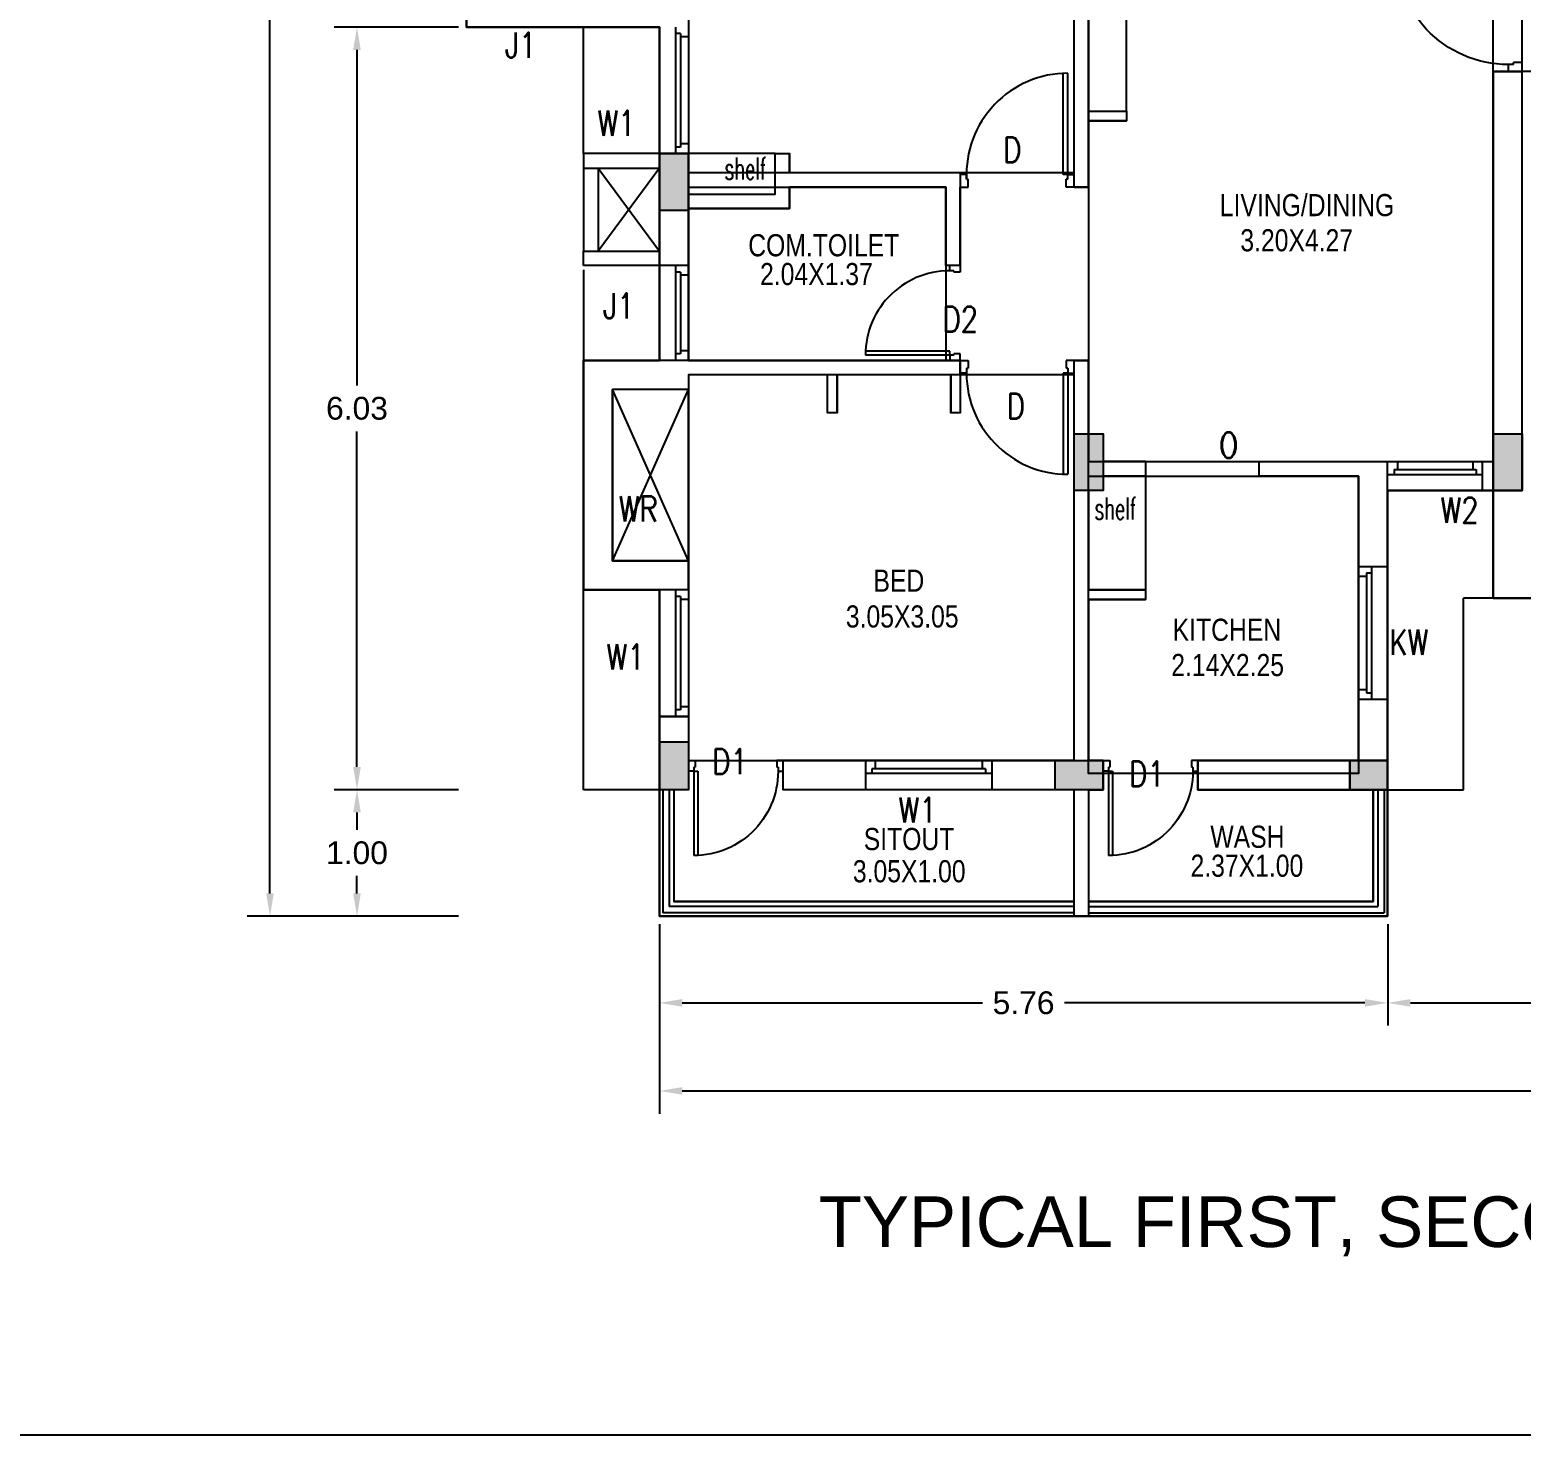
# Model space of a CAD drawing. Header units: metres. Extents: x 10 to 343, y 349 to 530.
# Drawn here: x 253.02 to 264.81, y 423.36 to 434.47 of the extents above; entities that cross this region are included whole.
import ezdxf

# ---------------------------------------------------------------- set-up
doc = ezdxf.new("R2010")
doc.units = ezdxf.units.M
for name, pattern in [('CENTER2', [1.125, 0.75, -0.125, 0.125, -0.125]), ('DASHED2', [0.375, 0.25, -0.125]), ('HIDDEN', [0.375, 0.25, -0.125])]:
    doc.linetypes.add(name, pattern=pattern)
for name, color, linetype in [('BLK_2_FLR_1_BLT_UP_AREA', 7, 'Continuous'), ('BLK_2_FLR_1_CARPET_AREA', 25, 'Continuous'), ('BLK_2_FLR_1_KITCHEN', 1, 'Continuous'), ('BLK_2_FLR_1_REGULAR_ROOM_1', 1, 'Continuous'), ('BLK_2_FLR_1_REGULAR_ROOM_2', 1, 'Continuous'), ('BLK_2_FLR_1_REGULAR_ROOM_3', 1, 'Continuous'), ('BLK_2_FLR_1_UNITFA_6', 234, 'Continuous'), ('BLK_2_FLR_1_WC_BATH_1', 223, 'Continuous'), ('BLK_2_FLR_2_BLT_UP_AREA', 7, 'Continuous'), ('BLK_2_FLR_2_CARPET_AREA', 25, 'Continuous'), ('BLK_2_FLR_2_KITCHEN', 1, 'Continuous'), ('BLK_2_FLR_2_REGULAR_ROOM_1', 1, 'Continuous'), ('BLK_2_FLR_2_REGULAR_ROOM_2', 1, 'Continuous'), ('BLK_2_FLR_2_REGULAR_ROOM_3', 1, 'Continuous'), ('BLK_2_FLR_2_UNITFA_10', 234, 'Continuous'), ('BLK_2_FLR_2_WC_BATH_1', 223, 'Continuous'), ('BLK_2_FLR_3_BLT_UP_AREA', 7, 'Continuous'), ('BLK_2_FLR_3_CARPET_AREA', 25, 'Continuous'), ('BLK_2_FLR_3_KITCHEN', 1, 'Continuous'), ('BLK_2_FLR_3_REGULAR_ROOM_1', 1, 'Continuous'), ('BLK_2_FLR_3_REGULAR_ROOM_2', 1, 'Continuous'), ('BLK_2_FLR_3_REGULAR_ROOM_3', 1, 'Continuous'), ('BLK_2_FLR_3_UNITFA_14', 234, 'Continuous'), ('BLK_2_FLR_3_WC_BATH_1', 223, 'Continuous'), ('BLK_2_FLR_4_BLT_UP_AREA', 7, 'Continuous'), ('BLK_2_FLR_4_CARPET_AREA', 25, 'Continuous'), ('BLK_2_FLR_4_KITCHEN', 1, 'Continuous'), ('BLK_2_FLR_4_REGULAR_ROOM_1', 1, 'Continuous'), ('BLK_2_FLR_4_REGULAR_ROOM_2', 1, 'Continuous'), ('BLK_2_FLR_4_REGULAR_ROOM_3', 1, 'Continuous'), ('BLK_2_FLR_4_UNITFA_18', 234, 'Continuous'), ('BLK_2_FLR_4_WC_BATH_1', 223, 'Continuous'), ('S-COLUMN HATCH', 35, 'HIDDEN'), ('S-COLUMN LINE', 41, 'HIDDEN')]:
    doc.layers.add(name, color=color, linetype=linetype)
doc.styles.add('m', font='micross.ttf', dxfattribs={"width": 0.9, "height": 350})
doc.styles.get("Standard").update_dxf_attribs({"font": 'arial.ttf'})
doc.styles.add('style13', font='romans.shx', dxfattribs={"width": 0.75, "height": 250})
doc.styles.add('style6', font='romans.shx', dxfattribs={"width": 0.8})
doc.dimstyles.get("Standard").update_dxf_attribs({"dimtxt": 0.18, "dimasz": 0.18, "dimexe": 0.18, "dimexo": 0.0625, "dimgap": 0.09, "dimtad": 0, "dimtih": 1, "dimtoh": 1, "dimzin": 0, "dimdsep": 46, "dimtxsty": 'Standard', "dimcen": 0.09, "dimadec": 0, "dimazin": 0, "dimtfac": 1, "dimtofl": 0, "dimtmove": 0, "dimatfit": 3, "dimfxl": 0, "dimtolj": 1, "dimtzin": 0, "dimarcsym": 0})

# ---------------------------------------------------------------- blocks, each defined once
blk = doc.blocks.new('A$C2FFF6C69')
at = {"layer": 'S-COLUMN HATCH', "linetype": 'ByBlock'}
for points in [[(0, -11660), (230, -11660), (230, -12110), (0, -12110)], [(3280, -13875), (3510, -13875), (3510, -14325), (3280, -14325)], [(6595, -13875), (6825, -13875), (6825, -14325), (6595, -14325)], [(230, -16690), (0, -16690), (0, -16310), (230, -16310)], [(3130, -16690), (3130, -16460), (3510, -16460), (3510, -16690)], [(5460, -16460), (5760, -16460), (5760, -16690), (5460, -16690)]]:
    blk.add_hatch(color=256, dxfattribs=at).paths.add_polyline_path(points)
at = {"layer": 'S-COLUMN LINE', "linetype": 'ByBlock'}
for points in [[(0, -11660), (230, -11660), (230, -12110), (0, -12110)], [(3280, -13875), (3510, -13875), (3510, -14325), (3280, -14325)], [(6595, -13875), (6825, -13875), (6825, -14325), (6595, -14325)], [(0, -16310), (230, -16310), (230, -16690), (0, -16690)], [(3510, -16460), (3510, -16690), (3130, -16690), (3130, -16460)], [(5460, -16460), (5760, -16460), (5760, -16690), (5460, -16690)]]:
    blk.add_lwpolyline(points, close=True, dxfattribs=at)
blk = doc.blocks.new('*D7')
at = {"color": 0, "lineweight": -2, "ltscale": 400}
for p, q in [((256.407, 446.152), (254.735, 446.152)), ((254.915, 445.972), (254.915, 436.989)), ((254.915, 427.642), (254.915, 436.625)), ((256.407, 427.462), (254.735, 427.462))]:
    blk.add_line(p, q, dxfattribs=at)
at = {"color": 0, "ltscale": 400}
for points in [[(254.885, 445.972), (254.945, 445.972), (254.915, 446.152)], [(254.885, 427.642), (254.945, 427.642), (254.915, 427.462)]]:
    blk.add_solid(points, dxfattribs=at)
at = {"layer": 'Defpoints', "color": 0, "ltscale": 400}
for p in [(256.47, 446.152), (254.915, 427.462), (256.47, 427.462)]:
    blk.add_point(p, dxfattribs=at)
at = {"color": 0, "ltscale": 400, "insert": (254.915, 436.807), "char_height": 0.18, "attachment_point": 5}
blk.add_mtext('\\A1;18.69', dxfattribs=at)
blk = doc.blocks.new('*D45')
at = {"color": 0, "lineweight": -2, "ltscale": 400}
for p, q in [((257.995, 427.399), (257.995, 426.596)), ((263.755, 427.399), (263.755, 426.596)), ((258.175, 426.776), (260.551, 426.776)), ((263.575, 426.776), (261.198, 426.776))]:
    blk.add_line(p, q, dxfattribs=at)
at = {"color": 0, "ltscale": 400}
for points in [[(258.175, 426.806), (258.175, 426.746), (257.995, 426.776)], [(263.575, 426.806), (263.575, 426.746), (263.755, 426.776)]]:
    blk.add_solid(points, dxfattribs=at)
at = {"layer": 'Defpoints', "color": 0, "ltscale": 400}
for p in [(257.995, 427.462), (263.755, 427.462), (263.755, 426.776)]:
    blk.add_point(p, dxfattribs=at)
at = {"color": 0, "ltscale": 400, "insert": (260.875, 426.776), "char_height": 0.18, "attachment_point": 5}
blk.add_mtext('\\A1;5.76', dxfattribs=at)
blk = doc.blocks.new('*D13')
at = {"color": 0, "lineweight": -2, "ltscale": 400}
for p, q in [((256.407, 428.462), (255.423, 428.462)), ((255.603, 428.282), (255.603, 428.144)), ((255.603, 427.642), (255.603, 427.78)), ((256.407, 427.462), (255.423, 427.462))]:
    blk.add_line(p, q, dxfattribs=at)
at = {"color": 0, "ltscale": 400}
for points in [[(255.573, 428.282), (255.633, 428.282), (255.603, 428.462)], [(255.573, 427.642), (255.633, 427.642), (255.603, 427.462)]]:
    blk.add_solid(points, dxfattribs=at)
at = {"layer": 'Defpoints', "color": 0, "ltscale": 400}
for p in [(255.603, 428.462), (256.47, 428.462), (256.47, 427.462)]:
    blk.add_point(p, dxfattribs=at)
at = {"color": 0, "ltscale": 400, "insert": (255.603, 427.962), "char_height": 0.18, "attachment_point": 5}
blk.add_mtext('\\A1;1.00', dxfattribs=at)
blk = doc.blocks.new('*D46')
at = {"color": 0, "lineweight": -2, "ltscale": 400}
for p, q in [((263.755, 427.399), (263.755, 426.596)), ((268.175, 427.399), (268.175, 426.596)), ((263.935, 426.776), (265.638, 426.776)), ((267.995, 426.776), (266.291, 426.776))]:
    blk.add_line(p, q, dxfattribs=at)
at = {"color": 0, "ltscale": 400}
for points in [[(263.935, 426.806), (263.935, 426.746), (263.755, 426.776)], [(267.995, 426.806), (267.995, 426.746), (268.175, 426.776)]]:
    blk.add_solid(points, dxfattribs=at)
at = {"layer": 'Defpoints', "color": 0, "ltscale": 400}
for p in [(263.755, 427.462), (268.175, 427.462), (263.755, 426.776)]:
    blk.add_point(p, dxfattribs=at)
at = {"color": 0, "ltscale": 400, "insert": (265.965, 426.776), "char_height": 0.18, "attachment_point": 5}
blk.add_mtext('\\A1;4.42', dxfattribs=at)
blk = doc.blocks.new('*D15')
at = {"color": 0, "lineweight": -2, "ltscale": 400}
for p, q in [((257.995, 427.399), (257.995, 425.9)), ((273.935, 427.399), (273.935, 425.9)), ((258.175, 426.08), (265.58, 426.08)), ((273.755, 426.08), (266.35, 426.08))]:
    blk.add_line(p, q, dxfattribs=at)
at = {"color": 0, "ltscale": 400}
for points in [[(258.175, 426.11), (258.175, 426.05), (257.995, 426.08)], [(273.755, 426.11), (273.755, 426.05), (273.935, 426.08)]]:
    blk.add_solid(points, dxfattribs=at)
at = {"layer": 'Defpoints', "color": 0, "ltscale": 400}
for p in [(257.995, 427.462), (273.935, 427.462), (273.935, 426.08)]:
    blk.add_point(p, dxfattribs=at)
at = {"color": 0, "ltscale": 400, "insert": (265.965, 426.08), "char_height": 0.18, "attachment_point": 5}
blk.add_mtext('\\A1;15.94', dxfattribs=at)
blk = doc.blocks.new('*D50')
at = {"color": 0, "lineweight": -2, "ltscale": 400}
for p, q in [((256.407, 434.492), (255.423, 434.492)), ((255.603, 434.312), (255.603, 431.659)), ((255.603, 428.642), (255.603, 431.295)), ((256.407, 428.462), (255.423, 428.462))]:
    blk.add_line(p, q, dxfattribs=at)
at = {"color": 0, "ltscale": 400}
for points in [[(255.573, 434.312), (255.633, 434.312), (255.603, 434.492)], [(255.573, 428.642), (255.633, 428.642), (255.603, 428.462)]]:
    blk.add_solid(points, dxfattribs=at)
at = {"layer": 'Defpoints', "color": 0, "ltscale": 400}
for p in [(256.47, 434.492), (255.603, 428.462), (256.47, 428.462)]:
    blk.add_point(p, dxfattribs=at)
at = {"color": 0, "ltscale": 400, "insert": (255.603, 431.477), "char_height": 0.18, "attachment_point": 5}
blk.add_mtext('\\A1;6.03', dxfattribs=at)

msp = doc.modelspace()

# ---------------------------------------------------------------- hatches: boundary and pattern name
at = {"linetype": 'ByBlock'}
msp.add_hatch(color=256, dxfattribs=at).paths.add_polyline_path([(263.4547, 428.4617), (263.7547, 428.4617), (263.7547, 428.6917), (263.4547, 428.6917)])

# ---------------------------------------------------------------- linework, layer by layer
at = {"ltscale": 400}
for p, q in [((261.2747, 433.2267), (261.2747, 435.5567)), ((261.3897, 433.2267), (261.3897, 435.3267)), ((264.5897, 429.9767), (264.5897, 434.1417)), ((264.5897, 429.9767), (264.5897, 434.1417)), ((264.5897, 434.1417), (264.8197, 434.1417)), ((261.3897, 433.8267), (261.6897, 433.8267)), ((261.3897, 433.7517), (261.6897, 433.7517)), ((261.6897, 433.8267), (261.6897, 433.7517)), ((257.9947, 433.4917), (257.3947, 433.4917)), ((257.3947, 433.4917), (257.3947, 433.3767)), ((258.2247, 433.4917), (257.4497, 433.4917)), ((258.2247, 432.6067), (258.2247, 433.4917)), ((258.9097, 433.4917), (259.0247, 433.4917)), ((258.9097, 433.1717), (258.9097, 433.4917)), ((259.0247, 433.3417), (259.0247, 433.4917)), ((257.3947, 433.3767), (257.9947, 433.3767)), ((257.9947, 432.6067), (257.9947, 433.3417)), ((259.0247, 433.3417), (260.3747, 433.3417)), ((260.3747, 433.3417), (260.3747, 433.2267)), ((258.2247, 433.1717), (258.9097, 433.1717)), ((259.0247, 433.0567), (259.0247, 433.2267)), ((259.0247, 433.2267), (260.2597, 433.2267)), ((260.2597, 432.6067), (260.2597, 433.2267)), ((260.2597, 432.6067), (260.2597, 433.2267)), ((260.3747, 432.6067), (260.3747, 433.2267)), ((261.2747, 433.2267), (261.3897, 433.2267)), ((258.2247, 433.0567), (259.0247, 433.0567)), ((257.3947, 432.6067), (257.3947, 432.7217)), ((257.3947, 432.7217), (257.9947, 432.7217)), ((258.2247, 432.6067), (257.3947, 432.6067)), ((258.2247, 432.6067), (257.9947, 432.6067)), ((260.3747, 432.6067), (260.2597, 432.6067)), ((260.2597, 432.6067), (260.2597, 432.6067)), ((257.3947, 430.0417), (257.3947, 431.8567)), ((260.3747, 431.8567), (257.3947, 431.8567)), ((260.3747, 431.7417), (260.3747, 431.8567)), ((260.3747, 431.7417), (260.3747, 431.8567)), ((261.2747, 428.6917), (261.2747, 431.8567)), ((261.3897, 431.8567), (261.2747, 431.8567)), ((261.2747, 428.6917), (261.2747, 431.8567)), ((261.3897, 431.8567), (261.2747, 431.8567)), ((261.3897, 428.6917), (261.3897, 431.8567)), ((261.3897, 428.6917), (261.3897, 431.8567)), ((260.3747, 431.7417), (258.2247, 431.7417)), ((258.2247, 431.7417), (258.2247, 431.6267)), ((259.3247, 431.4417), (259.3247, 431.7417)), ((259.3997, 431.4417), (259.3997, 431.7417)), ((260.2997, 431.7417), (260.2997, 431.4417)), ((260.3747, 431.7417), (260.3747, 431.4417)), ((257.6247, 430.2717), (257.6247, 431.6267)), ((258.2247, 431.6267), (257.6247, 431.6267)), ((258.2247, 430.2717), (258.2247, 431.6267)), ((259.3997, 431.4417), (259.3247, 431.4417)), ((260.3747, 431.4417), (260.2997, 431.4417)), ((261.8397, 431.0567), (261.5047, 431.0567)), ((261.8397, 431.0567), (261.8397, 430.9417)), ((262.7397, 430.9417), (262.7397, 431.0567)), ((262.7397, 431.0567), (263.7547, 431.0567)), ((263.7547, 430.2267), (263.7547, 431.0567)), ((263.7547, 430.2267), (263.7547, 431.0567)), ((264.5047, 430.8267), (264.5047, 431.0567)), ((264.5047, 431.0567), (264.5897, 431.0567)), ((261.8397, 430.9417), (261.5047, 430.9417)), ((261.8397, 430.9417), (261.8397, 430.0417)), ((262.7397, 430.9417), (263.5247, 430.9417)), ((263.5247, 430.2267), (263.5247, 430.9417)), ((263.5247, 430.2267), (263.5247, 430.9417)), ((264.5047, 430.8267), (264.5897, 430.8267)), ((258.2247, 430.2717), (257.6247, 430.2717)), ((258.2247, 430.0417), (258.2247, 430.2717)), ((263.5247, 430.2267), (263.7547, 430.2267)), ((263.5247, 430.2267), (263.7547, 430.2267)), ((258.2247, 430.0417), (257.3947, 430.0417)), ((261.8397, 430.0417), (261.3897, 430.0417)), ((261.3897, 429.9667), (261.8397, 429.9667)), ((261.8397, 429.9667), (261.3897, 429.9667)), ((261.8397, 429.9667), (261.3897, 429.9667)), ((261.8397, 430.0417), (261.8397, 429.9667)), ((264.5897, 429.9767), (264.8197, 429.9767)), ((263.5247, 428.6917), (263.5247, 429.1767)), ((263.5247, 429.1767), (263.7547, 429.1767)), ((263.5247, 429.1767), (263.7547, 429.1767)), ((263.5247, 428.6917), (263.5247, 429.1767)), ((263.5247, 429.1767), (263.7547, 429.1767)), ((263.5247, 429.1767), (263.7547, 429.1767)), ((263.7547, 428.4617), (263.7547, 429.1767)), ((263.7547, 428.4617), (263.7547, 429.1767)), ((258.2247, 429.0417), (257.9947, 429.0417)), ((257.9947, 429.0417), (258.2247, 429.0417)), ((257.9947, 428.4617), (257.9947, 429.0417)), ((258.2247, 429.0417), (258.2247, 428.4617)), ((257.9947, 428.6917), (257.9947, 428.4617)), ((258.2247, 428.6917), (258.2247, 428.4617)), ((258.9747, 428.4617), (258.9747, 428.6917)), ((259.6247, 428.6917), (258.9747, 428.6917)), ((259.6247, 428.6917), (259.6247, 428.4617)), ((259.6247, 428.6917), (259.6247, 428.4617)), ((261.2747, 428.6917), (260.6247, 428.6917)), ((260.6247, 428.6917), (260.6247, 428.4617)), ((263.5247, 428.6917), (262.2547, 428.6917)), ((262.2547, 428.6917), (262.2547, 428.4617)), ((258.2247, 428.4617), (257.9947, 428.4617)), ((257.9947, 428.4617), (257.9947, 427.4617)), ((258.0222, 428.4617), (258.0222, 427.4892)), ((258.0722, 428.4617), (258.0722, 427.5392)), ((258.1097, 428.4617), (258.1097, 427.5767)), ((259.6247, 428.4617), (258.9747, 428.4617)), ((261.2747, 428.4617), (260.6247, 428.4617)), ((261.2747, 427.4617), (261.2747, 428.4617)), ((261.3897, 428.4617), (261.3897, 427.4617)), ((263.7547, 428.4617), (262.2547, 428.4617)), ((263.6397, 428.4617), (263.6397, 427.5767)), ((263.6772, 428.4617), (263.6772, 427.5392)), ((263.7272, 428.4617), (263.7272, 427.4892)), ((263.7547, 428.4617), (263.7547, 427.4617)), ((261.2747, 427.4892), (258.0222, 427.4892)), ((261.2747, 427.5392), (258.0722, 427.5392)), ((261.2747, 427.5767), (258.1097, 427.5767)), ((263.6397, 427.5767), (261.3897, 427.5767)), ((261.3897, 427.5392), (263.6772, 427.5392)), ((261.3897, 427.4892), (263.7272, 427.4892)), ((261.2747, 427.4617), (257.9947, 427.4617)), ((261.3897, 427.4617), (261.2747, 427.4617)), ((263.7547, 427.4617), (261.3897, 427.4617))]:
    msp.add_line(p, q, dxfattribs=at)
at = {"linetype": 'Continuous'}
msp.add_line((261.6897, 433.8267), (261.6897, 435.3267), dxfattribs=at)
at = {"linetype": 'DASHED2', "ltscale": 400}
for p, q in [((257.3947, 433.4917), (257.3947, 434.4917)), ((257.3947, 432.5719), (257.3947, 431.8567)), ((258.1225, 432.6067), (258.1225, 431.8567)), ((258.1608, 432.5555), (258.1608, 431.9078)), ((257.3947, 428.4617), (257.3947, 430.0417)), ((264.3547, 428.4617), (264.3547, 429.9767)), ((264.5897, 429.9767), (264.3547, 429.9767)), ((257.9947, 428.4617), (257.3947, 428.4617)), ((263.7547, 428.4617), (264.3547, 428.4617))]:
    msp.add_line(p, q, dxfattribs=at)
for p, q in [((257.9947, 434.4917), (257.9947, 433.4917)), ((258.1225, 434.4917), (258.1225, 433.4917)), ((258.1608, 434.4405), (258.1225, 434.4405)), ((258.1608, 434.4405), (258.1608, 433.5428)), ((258.2247, 434.4917), (258.2247, 433.4917)), ((258.2247, 434.415), (258.1608, 434.415)), ((264.7086, 434.1972), (264.7086, 434.1417)), ((264.7503, 434.1972), (264.7086, 434.1972)), ((264.7503, 434.1972), (264.7503, 434.2111)), ((264.8197, 434.2111), (264.7503, 434.2111)), ((261.1872, 433.3267), (261.1872, 434.1267)), ((261.2247, 433.3267), (261.2247, 434.1275)), ((258.1608, 433.5428), (258.1225, 433.5428)), ((258.2247, 433.5683), (258.1608, 433.5683)), ((260.4247, 433.3267), (260.3747, 433.3267)), ((260.4247, 433.2892), (260.4247, 433.3267)), ((260.4247, 433.2892), (260.4372, 433.2892)), ((260.4372, 433.2267), (260.4372, 433.2892)), ((261.2247, 433.3267), (261.1872, 433.3267)), ((261.2247, 433.2892), (261.2122, 433.2892)), ((261.2122, 433.2267), (261.2122, 433.2892)), ((261.2247, 433.3267), (261.2747, 433.3267)), ((261.2247, 433.2892), (261.2247, 433.3267)), ((260.3747, 433.2267), (260.4372, 433.2267)), ((261.2747, 433.2267), (261.2122, 433.2267)), ((257.9947, 432.6067), (257.9947, 431.8567)), ((258.1608, 432.5555), (258.1225, 432.5555)), ((258.2247, 432.6067), (258.2247, 431.8567)), ((260.2914, 432.565), (260.2914, 432.6067)), ((260.3226, 432.565), (260.2914, 432.565)), ((260.3226, 432.565), (260.3226, 432.5546)), ((260.3747, 432.5546), (260.3226, 432.5546)), ((260.3747, 432.6067), (260.3747, 432.5546)), ((258.2247, 432.53), (258.1608, 432.53)), ((258.1608, 431.9078), (258.1225, 431.9078)), ((258.2247, 431.9333), (258.1608, 431.9333)), ((260.2914, 431.8983), (259.624, 431.8983)), ((260.2914, 431.9296), (259.6247, 431.9296)), ((260.2914, 431.8983), (260.2914, 431.9296)), ((260.2914, 431.8983), (260.2914, 431.8567)), ((260.3226, 431.8983), (260.2914, 431.8983)), ((260.3226, 431.8983), (260.3226, 431.9087)), ((260.3747, 431.9087), (260.3226, 431.9087)), ((260.3747, 431.8567), (260.3747, 431.9087)), ((260.3747, 431.8567), (260.4372, 431.8567)), ((260.4372, 431.8567), (260.4372, 431.7942)), ((261.2122, 431.8567), (261.2122, 431.7942)), ((261.2747, 431.8567), (261.2122, 431.8567)), ((260.4247, 431.7567), (260.3747, 431.7567)), ((260.4247, 431.7942), (260.4372, 431.7942)), ((260.4247, 431.7942), (260.4247, 431.7567)), ((261.2247, 431.7567), (261.1872, 431.7567)), ((261.1872, 431.7567), (261.1872, 430.9567)), ((261.2247, 431.7942), (261.2122, 431.7942)), ((261.2247, 431.7942), (261.2247, 431.7567)), ((261.2247, 431.7567), (261.2247, 430.9558)), ((261.2247, 431.7567), (261.2747, 431.7567)), ((263.7547, 431.0567), (264.5047, 431.0567)), ((263.8314, 431.0567), (263.8314, 430.9928)), ((264.428, 431.0567), (264.428, 430.9928)), ((263.7547, 430.9544), (264.5047, 430.9544)), ((263.8058, 430.9928), (264.4536, 430.9928)), ((263.8058, 430.9928), (263.8058, 430.9544)), ((264.4536, 430.9928), (264.4536, 430.9544)), ((263.7547, 430.8267), (264.5047, 430.8267)), ((263.5247, 430.2267), (263.5247, 429.1767)), ((263.5247, 430.2267), (263.5247, 429.1767)), ((263.5886, 430.1755), (263.5886, 429.2278)), ((263.5886, 430.1755), (263.6269, 430.1755)), ((263.5886, 430.1755), (263.5886, 429.2278)), ((263.5886, 430.1755), (263.6269, 430.1755)), ((263.6269, 430.2267), (263.6269, 429.1767)), ((263.6269, 430.2267), (263.6269, 429.1767)), ((263.7547, 430.2267), (263.7547, 429.1767)), ((263.7547, 430.2267), (263.7547, 429.1767)), ((263.5247, 430.15), (263.5886, 430.15)), ((263.5247, 430.15), (263.5886, 430.15)), ((257.9947, 430.0417), (257.9947, 429.0417)), ((258.1225, 430.0417), (258.1225, 429.0417)), ((258.1608, 429.9905), (258.1225, 429.9905)), ((258.1608, 429.9905), (258.1608, 429.0928)), ((258.2247, 429.965), (258.1608, 429.965)), ((258.2247, 430.0417), (258.2247, 429.0417)), ((263.5247, 429.2533), (263.5886, 429.2533)), ((263.5247, 429.2533), (263.5886, 429.2533)), ((258.2247, 429.1183), (258.1608, 429.1183)), ((263.5886, 429.2278), (263.6269, 429.2278)), ((263.5886, 429.2278), (263.6269, 429.2278)), ((258.1608, 429.0928), (258.1225, 429.0928)), ((258.2247, 428.6917), (258.2768, 428.6917)), ((258.2768, 428.6917), (258.2768, 428.6396)), ((258.9747, 428.6917), (258.9226, 428.6917)), ((258.9226, 428.6917), (258.9226, 428.6396)), ((260.6247, 428.6917), (259.6247, 428.6917)), ((259.7014, 428.6917), (259.7014, 428.6278)), ((260.548, 428.6917), (260.548, 428.6278)), ((261.5047, 428.6917), (261.5568, 428.6917)), ((261.5568, 428.6917), (261.5568, 428.6396)), ((262.2547, 428.6917), (262.2026, 428.6917)), ((262.2026, 428.6917), (262.2026, 428.6396)), ((258.2664, 428.6083), (258.2247, 428.6083)), ((258.2664, 428.6396), (258.2664, 428.6083)), ((258.2664, 428.6396), (258.2768, 428.6396)), ((258.2664, 428.6083), (258.2664, 427.9409)), ((258.2664, 428.6083), (258.2976, 428.6083)), ((258.2976, 428.6083), (258.2976, 427.9417)), ((258.933, 428.6396), (258.9226, 428.6396)), ((258.933, 428.6396), (258.933, 428.6083)), ((258.933, 428.6083), (258.9747, 428.6083)), ((260.6247, 428.5894), (259.6247, 428.5894)), ((260.5736, 428.6278), (259.6758, 428.6278)), ((259.6758, 428.6278), (259.6758, 428.5894)), ((260.5736, 428.6278), (260.5736, 428.5894)), ((261.5464, 428.6083), (261.5047, 428.6083)), ((261.5464, 428.6396), (261.5464, 428.6083)), ((261.5464, 428.6396), (261.5568, 428.6396)), ((261.5464, 428.6083), (261.5464, 427.9409)), ((261.5464, 428.6083), (261.5776, 428.6083)), ((261.5776, 428.6083), (261.5776, 427.9417)), ((262.213, 428.6396), (262.2026, 428.6396)), ((262.213, 428.6396), (262.213, 428.6083)), ((262.213, 428.6083), (262.2547, 428.6083)), ((260.6247, 428.4617), (259.6247, 428.4617))]:
    msp.add_line(p, q)
at = {"linetype": 'Continuous', "ltscale": 300}
for p, q in [((258.9097, 433.4917), (258.2247, 433.4917)), ((257.3947, 433.3767), (257.3947, 432.7217)), ((257.5097, 433.3767), (257.5097, 432.7217)), ((257.5097, 433.3767), (257.9947, 432.7217)), ((257.9947, 433.3767), (257.5097, 432.7217))]:
    msp.add_line(p, q, dxfattribs=at)
at = {"linetype": 'CENTER2', "ltscale": 400}
for p, q in [((258.2247, 430.2717), (257.6247, 431.6267)), ((257.6247, 430.2717), (258.2247, 431.6267))]:
    msp.add_line(p, q, dxfattribs=at)
msp.add_lwpolyline([(227.826, 479.8415), (302.8307, 479.8415), (302.8307, 423.3577), (227.826, 423.3577)], close=True)
at = {"ltscale": 400}
msp.add_lwpolyline([(261.3897, 428.4617), (261.5047, 428.4617), (261.5047, 428.6917), (261.3897, 428.6917)], dxfattribs=at)
msp.add_lwpolyline([(261.3897, 428.4617), (261.5047, 428.4617), (261.5047, 428.6917), (261.3897, 428.6917)], dxfattribs=at)
msp.add_lwpolyline([(262.2547, 428.6917), (262.2547, 428.4617), (263.6397, 428.4617)])
at = {"linetype": 'ByBlock'}
msp.add_lwpolyline([(263.4547, 428.4617), (263.7547, 428.4617), (263.7547, 428.6917), (263.4547, 428.6917)], close=True, dxfattribs=at)
at = {"linetype": 'HIDDEN', "ltscale": 400}
for centre, radius, start, end in [((261.2247, 433.3267), 0.8009, 90, 182.68377), ((260.2914, 431.8983), 0.6674, 87.31623, 180), ((261.2247, 431.7567), 0.8009, 177.31623, 270)]:
    msp.add_arc(centre, radius, start, end, dxfattribs=at)
at = {"linetype": 'HIDDEN', "ltscale": 400, "extrusion": (0, 0, -1)}
for centre, major_axis, start_param, end_param in [((264.7086, 435.0861), (-0.6292, 0.6292), 3.8801503, 5.4977871), ((258.2664, 428.6083), (0.4719, 0.4719), 0.7385576, 2.3561944), ((261.5464, 428.6083), (0.4719, 0.4719), 0.7385576, 2.3561944)]:
    msp.add_ellipse(centre, major_axis=major_axis, ratio=1, start_param=start_param, end_param=end_param, dxfattribs=at)
at = {"layer": 'BLK_2_FLR_1_BLT_UP_AREA', "color": 7}
msp.add_lwpolyline([(267.3397, 429.9762), (264.5897, 429.9767), (264.5897, 430.8267), (263.7547, 430.8267), (263.7547, 427.4617), (257.9947, 427.4617), (257.9947, 430.0417), (257.3947, 430.0417), (257.3947, 431.8567), (257.9947, 431.8567), (257.9947, 434.4917), (256.4697, 434.4917), (256.4697, 439.1217), (257.9947, 439.1217), (257.9947, 441.7567)], dxfattribs=at)
at = {"layer": 'BLK_2_FLR_1_CARPET_AREA', "color": 7, "ltscale": 400}
for points in [[(261.3897, 435.3267), (261.3897, 433.8267), (261.6897, 433.8267), (261.6897, 433.7517), (261.3897, 433.7517), (261.3897, 433.2267), (261.2747, 433.2267), (261.2747, 436.3917)], [(258.2247, 434.7217), (258.2247, 433.1717), (258.9097, 433.1717), (258.9097, 433.4917), (259.0247, 433.4917), (259.0247, 433.3417), (260.3747, 433.3417), (260.3747, 432.6067), (260.2597, 432.6067), (260.2597, 433.2267), (259.0247, 433.2267), (259.0247, 433.0567), (258.2247, 433.0567), (258.2247, 433.0417), (258.2247, 431.8567), (260.3747, 431.8567), (260.3747, 431.4417), (260.2997, 431.4417), (260.2997, 431.7417), (259.3997, 431.7417), (259.3997, 431.4417), (259.3247, 431.4417), (259.3247, 431.7417), (258.2247, 431.7417), (258.2247, 431.6267), (257.6247, 431.6267), (257.6247, 430.2717), (258.2247, 430.2717), (258.2247, 428.4617), (258.1097, 428.4617), (258.1097, 427.5767), (261.2747, 427.5767), (261.2747, 428.4617), (258.9747, 428.4617), (258.9747, 428.6917), (261.2747, 428.6917), (261.2747, 431.8567), (261.3897, 431.8567), (261.3897, 431.2767), (261.5047, 431.2767), (261.5047, 431.0567), (261.8397, 431.0567), (261.8397, 430.9417), (261.5047, 430.9417), (261.5047, 430.8267), (261.3897, 430.8267), (261.3897, 430.0417), (261.8397, 430.0417), (261.8397, 429.9667), (261.3897, 429.9667), (261.3897, 428.6917), (261.5047, 428.6917), (261.5047, 428.4617), (261.3897, 428.4617), (261.3897, 427.5767), (263.6397, 427.5767), (263.6397, 428.4617), (262.2547, 428.4617), (262.2547, 428.6917), (263.5247, 428.6917), (263.5247, 430.9417), (262.7397, 430.9417), (262.7397, 431.0567), (264.5897, 431.0567), (264.5897, 435.1417)]]:
    msp.add_lwpolyline(points, dxfattribs=at)
msp.add_lwpolyline([(264.5897, 429.9767), (267.3397, 429.9767), (267.3397, 434.1417), (264.5897, 434.1417)], close=True, dxfattribs=at)
at = {"layer": 'BLK_2_FLR_1_KITCHEN', "color": 1, "ltscale": 0.5}
msp.add_lwpolyline([(261.3897, 430.9417), (263.5247, 430.9417), (263.5247, 428.5903), (261.3897, 428.5903)], close=True, dxfattribs=at)
at = {"layer": 'BLK_2_FLR_1_REGULAR_ROOM_1', "color": 1, "ltscale": 0.5}
msp.add_lwpolyline([(261.3897, 431.0567), (264.5897, 431.0567), (264.5897, 435.3267), (261.3897, 435.3267)], close=True, dxfattribs=at)
at = {"layer": 'BLK_2_FLR_1_REGULAR_ROOM_2', "color": 1, "ltscale": 0.5}
msp.add_lwpolyline([(258.2247, 433.3417), (261.2747, 433.3417), (261.2747, 436.3917), (258.2247, 436.3917)], close=True, dxfattribs=at)
at = {"layer": 'BLK_2_FLR_1_REGULAR_ROOM_3', "color": 1, "ltscale": 0.5}
msp.add_lwpolyline([(258.2247, 428.6917), (261.2747, 428.6917), (261.2747, 431.7417), (258.2247, 431.7417)], close=True, dxfattribs=at)
at = {"layer": 'BLK_2_FLR_1_UNITFA_6', "color": 234, "ltscale": 0.5}
msp.add_lwpolyline([(263.7547, 427.4617), (263.7547, 430.8267), (264.8197, 430.8267), (264.8197, 435.5567), (261.5047, 435.5567), (261.5047, 436.6217), (259.8647, 436.6217), (259.8647, 437.2217), (257.9947, 437.2217), (257.9947, 436.9217), (256.4697, 436.9217), (256.4697, 434.4917), (257.9947, 434.4917), (257.9947, 431.8567), (257.3947, 431.8567), (257.3947, 430.0417), (257.9947, 430.0417), (257.9947, 427.4617), (263.7547, 427.4617)], close=True, dxfattribs=at)
at = {"layer": 'BLK_2_FLR_1_WC_BATH_1', "color": 223, "ltscale": 0.5}
msp.add_lwpolyline([(260.2597, 433.2267), (260.2597, 431.8567), (258.2247, 431.8567), (258.2247, 433.2267)], close=True, dxfattribs=at)
at = {"layer": 'BLK_2_FLR_2_BLT_UP_AREA', "color": 7}
msp.add_lwpolyline([(267.3397, 429.9762), (264.5897, 429.9767), (264.5897, 430.8267), (263.7547, 430.8267), (263.7547, 427.4617), (257.9947, 427.4617), (257.9947, 430.0417), (257.3947, 430.0417), (257.3947, 431.8567), (257.9947, 431.8567), (257.9947, 434.4917), (256.4697, 434.4917), (256.4697, 439.1217), (257.9947, 439.1217), (257.9947, 441.7567), (257.3947, 441.7567), (257.3947, 443.5717)], dxfattribs=at)
at = {"layer": 'BLK_2_FLR_2_CARPET_AREA', "color": 7, "ltscale": 400}
for points in [[(261.3897, 435.3267), (261.3897, 433.8267), (261.6897, 433.8267), (261.6897, 433.7517), (261.3897, 433.7517), (261.3897, 433.2267), (261.2747, 433.2267), (261.2747, 436.3917)], [(258.2247, 434.7217), (258.2247, 433.1717), (258.9097, 433.1717), (258.9097, 433.4917), (259.0247, 433.4917), (259.0247, 433.3417), (260.3747, 433.3417), (260.3747, 432.6067), (260.2597, 432.6067), (260.2597, 433.2267), (259.0247, 433.2267), (259.0247, 433.0567), (258.2247, 433.0567), (258.2247, 433.0417), (258.2247, 431.8567), (260.3747, 431.8567), (260.3747, 431.4417), (260.2997, 431.4417), (260.2997, 431.7417), (259.3997, 431.7417), (259.3997, 431.4417), (259.3247, 431.4417), (259.3247, 431.7417), (258.2247, 431.7417), (258.2247, 431.6267), (257.6247, 431.6267), (257.6247, 430.2717), (258.2247, 430.2717), (258.2247, 428.4617), (258.1097, 428.4617), (258.1097, 427.5767), (261.2747, 427.5767), (261.2747, 428.4617), (258.9747, 428.4617), (258.9747, 428.6917), (261.2747, 428.6917), (261.2747, 431.8567), (261.3897, 431.8567), (261.3897, 431.2767), (261.5047, 431.2767), (261.5047, 431.0567), (261.8397, 431.0567), (261.8397, 430.9417), (261.5047, 430.9417), (261.5047, 430.8267), (261.3897, 430.8267), (261.3897, 430.0417), (261.8397, 430.0417), (261.8397, 429.9667), (261.3897, 429.9667), (261.3897, 428.6917), (261.5047, 428.6917), (261.5047, 428.4617), (261.3897, 428.4617), (261.3897, 427.5767), (263.6397, 427.5767), (263.6397, 428.4617), (262.2547, 428.4617), (262.2547, 428.6917), (263.5247, 428.6917), (263.5247, 430.9417), (262.7397, 430.9417), (262.7397, 431.0567), (264.5897, 431.0567), (264.5897, 435.1417)]]:
    msp.add_lwpolyline(points, dxfattribs=at)
msp.add_lwpolyline([(264.5897, 429.9767), (267.3397, 429.9767), (267.3397, 434.1417), (264.5897, 434.1417)], close=True, dxfattribs=at)
at = {"layer": 'BLK_2_FLR_2_KITCHEN', "color": 1, "ltscale": 0.5}
msp.add_lwpolyline([(261.3897, 430.9417), (263.5247, 430.9417), (263.5247, 428.5903), (261.3897, 428.5903)], close=True, dxfattribs=at)
at = {"layer": 'BLK_2_FLR_2_REGULAR_ROOM_1', "color": 1, "ltscale": 0.5}
msp.add_lwpolyline([(261.3897, 431.0567), (264.5897, 431.0567), (264.5897, 435.3267), (261.3897, 435.3267)], close=True, dxfattribs=at)
at = {"layer": 'BLK_2_FLR_2_REGULAR_ROOM_2', "color": 1, "ltscale": 0.5}
msp.add_lwpolyline([(258.2247, 433.3417), (261.2747, 433.3417), (261.2747, 436.3917), (258.2247, 436.3917)], close=True, dxfattribs=at)
at = {"layer": 'BLK_2_FLR_2_REGULAR_ROOM_3', "color": 1, "ltscale": 0.5}
msp.add_lwpolyline([(258.2247, 428.6917), (261.2747, 428.6917), (261.2747, 431.7417), (258.2247, 431.7417)], close=True, dxfattribs=at)
at = {"layer": 'BLK_2_FLR_2_UNITFA_10', "color": 234, "ltscale": 0.5}
msp.add_lwpolyline([(263.7547, 427.4617), (263.7547, 430.8267), (264.8197, 430.8267), (264.8197, 435.5567), (261.5047, 435.5567), (261.5047, 436.6217), (259.8647, 436.6217), (259.8647, 437.2217), (257.9947, 437.2217), (257.9947, 436.9217), (256.4697, 436.9217), (256.4697, 434.4917), (257.9947, 434.4917), (257.9947, 431.8567), (257.3947, 431.8567), (257.3947, 430.0417), (257.9947, 430.0417), (257.9947, 427.4617), (263.7547, 427.4617)], close=True, dxfattribs=at)
at = {"layer": 'BLK_2_FLR_2_WC_BATH_1', "color": 223, "ltscale": 0.5}
msp.add_lwpolyline([(260.2597, 433.2267), (260.2597, 431.8567), (258.2247, 431.8567), (258.2247, 433.2267)], close=True, dxfattribs=at)
at = {"layer": 'BLK_2_FLR_3_BLT_UP_AREA', "color": 7}
msp.add_lwpolyline([(267.3397, 429.9762), (264.5897, 429.9767), (264.5897, 430.8267), (263.7547, 430.8267), (263.7547, 427.4617), (257.9947, 427.4617), (257.9947, 430.0417), (257.3947, 430.0417), (257.3947, 431.8567), (257.9947, 431.8567), (257.9947, 434.4917), (256.4697, 434.4917), (256.4697, 439.1217), (257.9947, 439.1217), (257.9947, 441.7567), (257.3947, 441.7567), (257.3947, 443.5717)], dxfattribs=at)
at = {"layer": 'BLK_2_FLR_3_CARPET_AREA', "color": 7, "ltscale": 400}
for points in [[(261.3897, 435.3267), (261.3897, 433.8267), (261.6897, 433.8267), (261.6897, 433.7517), (261.3897, 433.7517), (261.3897, 433.2267), (261.2747, 433.2267), (261.2747, 436.3917)], [(258.2247, 434.7217), (258.2247, 433.1717), (258.9097, 433.1717), (258.9097, 433.4917), (259.0247, 433.4917), (259.0247, 433.3417), (260.3747, 433.3417), (260.3747, 432.6067), (260.2597, 432.6067), (260.2597, 433.2267), (259.0247, 433.2267), (259.0247, 433.0567), (258.2247, 433.0567), (258.2247, 433.0417), (258.2247, 431.8567), (260.3747, 431.8567), (260.3747, 431.4417), (260.2997, 431.4417), (260.2997, 431.7417), (259.3997, 431.7417), (259.3997, 431.4417), (259.3247, 431.4417), (259.3247, 431.7417), (258.2247, 431.7417), (258.2247, 431.6267), (257.6247, 431.6267), (257.6247, 430.2717), (258.2247, 430.2717), (258.2247, 428.4617), (258.1097, 428.4617), (258.1097, 427.5767), (261.2747, 427.5767), (261.2747, 428.4617), (258.9747, 428.4617), (258.9747, 428.6917), (261.2747, 428.6917), (261.2747, 431.8567), (261.3897, 431.8567), (261.3897, 431.2767), (261.5047, 431.2767), (261.5047, 431.0567), (261.8397, 431.0567), (261.8397, 430.9417), (261.5047, 430.9417), (261.5047, 430.8267), (261.3897, 430.8267), (261.3897, 430.0417), (261.8397, 430.0417), (261.8397, 429.9667), (261.3897, 429.9667), (261.3897, 428.6917), (261.5047, 428.6917), (261.5047, 428.4617), (261.3897, 428.4617), (261.3897, 427.5767), (263.6397, 427.5767), (263.6397, 428.4617), (262.2547, 428.4617), (262.2547, 428.6917), (263.5247, 428.6917), (263.5247, 430.9417), (262.7397, 430.9417), (262.7397, 431.0567), (264.5897, 431.0567), (264.5897, 435.1417)]]:
    msp.add_lwpolyline(points, dxfattribs=at)
msp.add_lwpolyline([(264.5897, 429.9767), (267.3397, 429.9767), (267.3397, 434.1417), (264.5897, 434.1417)], close=True, dxfattribs=at)
at = {"layer": 'BLK_2_FLR_3_KITCHEN', "color": 1, "ltscale": 0.5}
msp.add_lwpolyline([(261.3897, 430.9417), (263.5247, 430.9417), (263.5247, 428.5903), (261.3897, 428.5903)], close=True, dxfattribs=at)
at = {"layer": 'BLK_2_FLR_3_REGULAR_ROOM_1', "color": 1, "ltscale": 0.5}
msp.add_lwpolyline([(261.3897, 431.0567), (264.5897, 431.0567), (264.5897, 435.3267), (261.3897, 435.3267)], close=True, dxfattribs=at)
at = {"layer": 'BLK_2_FLR_3_REGULAR_ROOM_2', "color": 1, "ltscale": 0.5}
msp.add_lwpolyline([(258.2247, 433.3417), (261.2747, 433.3417), (261.2747, 436.3917), (258.2247, 436.3917)], close=True, dxfattribs=at)
at = {"layer": 'BLK_2_FLR_3_REGULAR_ROOM_3', "color": 1, "ltscale": 0.5}
msp.add_lwpolyline([(258.2247, 428.6917), (261.2747, 428.6917), (261.2747, 431.7417), (258.2247, 431.7417)], close=True, dxfattribs=at)
at = {"layer": 'BLK_2_FLR_3_UNITFA_14', "color": 234, "ltscale": 0.5}
msp.add_lwpolyline([(263.7547, 427.4617), (263.7547, 430.8267), (264.8197, 430.8267), (264.8197, 435.5567), (261.5047, 435.5567), (261.5047, 436.6217), (259.8647, 436.6217), (259.8647, 437.2217), (257.9947, 437.2217), (257.9947, 436.9217), (256.4697, 436.9217), (256.4697, 434.4917), (257.9947, 434.4917), (257.9947, 431.8567), (257.3947, 431.8567), (257.3947, 430.0417), (257.9947, 430.0417), (257.9947, 427.4617), (263.7547, 427.4617)], close=True, dxfattribs=at)
at = {"layer": 'BLK_2_FLR_3_WC_BATH_1', "color": 223, "ltscale": 0.5}
msp.add_lwpolyline([(260.2597, 433.2267), (260.2597, 431.8567), (258.2247, 431.8567), (258.2247, 433.2267)], close=True, dxfattribs=at)
at = {"layer": 'BLK_2_FLR_4_BLT_UP_AREA', "color": 7}
msp.add_lwpolyline([(267.3397, 429.9762), (264.5897, 429.9767), (264.5897, 430.8267), (263.7547, 430.8267), (263.7547, 427.4617), (257.9947, 427.4617), (257.9947, 430.0417), (257.3947, 430.0417), (257.3947, 431.8567), (257.9947, 431.8567), (257.9947, 434.4917), (256.4697, 434.4917), (256.4697, 439.1217), (257.9947, 439.1217), (257.9947, 441.7567)], dxfattribs=at)
at = {"layer": 'BLK_2_FLR_4_CARPET_AREA', "color": 7, "ltscale": 400}
for points in [[(261.3897, 435.3267), (261.3897, 433.8267), (261.6897, 433.8267), (261.6897, 433.7517), (261.3897, 433.7517), (261.3897, 433.2267), (261.2747, 433.2267), (261.2747, 436.3917)], [(258.2247, 434.7217), (258.2247, 433.1717), (258.9097, 433.1717), (258.9097, 433.4917), (259.0247, 433.4917), (259.0247, 433.3417), (260.3747, 433.3417), (260.3747, 432.6067), (260.2597, 432.6067), (260.2597, 433.2267), (259.0247, 433.2267), (259.0247, 433.0567), (258.2247, 433.0567), (258.2247, 433.0417), (258.2247, 431.8567), (260.3747, 431.8567), (260.3747, 431.4417), (260.2997, 431.4417), (260.2997, 431.7417), (259.3997, 431.7417), (259.3997, 431.4417), (259.3247, 431.4417), (259.3247, 431.7417), (258.2247, 431.7417), (258.2247, 431.6267), (257.6247, 431.6267), (257.6247, 430.2717), (258.2247, 430.2717), (258.2247, 428.4617), (258.1097, 428.4617), (258.1097, 427.5767), (261.2747, 427.5767), (261.2747, 428.4617), (258.9747, 428.4617), (258.9747, 428.6917), (261.2747, 428.6917), (261.2747, 431.8567), (261.3897, 431.8567), (261.3897, 431.2767), (261.5047, 431.2767), (261.5047, 431.0567), (261.8397, 431.0567), (261.8397, 430.9417), (261.5047, 430.9417), (261.5047, 430.8267), (261.3897, 430.8267), (261.3897, 430.0417), (261.8397, 430.0417), (261.8397, 429.9667), (261.3897, 429.9667), (261.3897, 428.6917), (261.5047, 428.6917), (261.5047, 428.4617), (261.3897, 428.4617), (261.3897, 427.5767), (263.6397, 427.5767), (263.6397, 428.4617), (262.2547, 428.4617), (262.2547, 428.6917), (263.5247, 428.6917), (263.5247, 430.9417), (262.7397, 430.9417), (262.7397, 431.0567), (264.5897, 431.0567), (264.5897, 435.1417)]]:
    msp.add_lwpolyline(points, dxfattribs=at)
msp.add_lwpolyline([(264.5897, 429.9767), (267.3397, 429.9767), (267.3397, 434.1417), (264.5897, 434.1417)], close=True, dxfattribs=at)
at = {"layer": 'BLK_2_FLR_4_KITCHEN', "color": 1, "ltscale": 0.5}
msp.add_lwpolyline([(261.3897, 430.9417), (263.5247, 430.9417), (263.5247, 428.5903), (261.3897, 428.5903)], close=True, dxfattribs=at)
at = {"layer": 'BLK_2_FLR_4_REGULAR_ROOM_1', "color": 1, "ltscale": 0.5}
msp.add_lwpolyline([(261.3897, 431.0567), (264.5897, 431.0567), (264.5897, 435.3267), (261.3897, 435.3267)], close=True, dxfattribs=at)
at = {"layer": 'BLK_2_FLR_4_REGULAR_ROOM_2', "color": 1, "ltscale": 0.5}
msp.add_lwpolyline([(258.2247, 433.3417), (261.2747, 433.3417), (261.2747, 436.3917), (258.2247, 436.3917)], close=True, dxfattribs=at)
at = {"layer": 'BLK_2_FLR_4_REGULAR_ROOM_3', "color": 1, "ltscale": 0.5}
msp.add_lwpolyline([(258.2247, 428.6917), (261.2747, 428.6917), (261.2747, 431.7417), (258.2247, 431.7417)], close=True, dxfattribs=at)
at = {"layer": 'BLK_2_FLR_4_UNITFA_18', "color": 234, "ltscale": 0.5}
msp.add_lwpolyline([(263.7547, 427.4617), (263.7547, 430.8267), (264.8197, 430.8267), (264.8197, 435.5567), (261.5047, 435.5567), (261.5047, 436.6217), (259.8647, 436.6217), (259.8647, 437.2217), (257.9947, 437.2217), (257.9947, 436.9217), (256.4697, 436.9217), (256.4697, 434.4917), (257.9947, 434.4917), (257.9947, 431.8567), (257.3947, 431.8567), (257.3947, 430.0417), (257.9947, 430.0417), (257.9947, 427.4617), (263.7547, 427.4617)], close=True, dxfattribs=at)
at = {"layer": 'BLK_2_FLR_4_WC_BATH_1', "color": 223, "ltscale": 0.5}
msp.add_lwpolyline([(260.2597, 433.2267), (260.2597, 431.8567), (258.2247, 431.8567), (258.2247, 433.2267)], close=True, dxfattribs=at)

# ---------------------------------------------------------------- block references
at = {"ltscale": 400, "xscale": 0.001, "yscale": 0.001, "zscale": 0.001}
msp.add_blockref('A$C2FFF6C69', (257.9947, 445.1517), dxfattribs=at)
msp.add_blockref('A$C2FFF6C69', (257.9947, 445.1517), dxfattribs=at)
msp.add_blockref('A$C2FFF6C69', (257.9947, 445.1517), dxfattribs=at)
msp.add_blockref('A$C2FFF6C69', (257.9947, 445.1517), dxfattribs=at)

# ---------------------------------------------------------------- texts
for s, height, style, width, p in [('J1', 0.2, 'style13', 0.8, (256.7747, 434.2497)), (' W1', 0.2, 'style13', 0.8, (257.3938, 433.632)), (' D', 0.2, 'style13', 0.8, (260.6036, 433.4223)), ('shelf', 0.175, 'style6', 0.6, (258.51, 433.2862)), ('LIVING/DINING', 0.175, 'm', 0.8, (262.4272, 432.9972)), ('3.20X4.27', 0.175, 'm', 0.8, (262.5896, 432.7193)), ('COM.TOILET', 0.175, 'm', 0.8, (258.6974, 432.6799)), ('2.04X1.37', 0.175, 'm', 0.8, (258.791, 432.452)), ('J1 ', 0.2, 'style13', 0.8, (257.5508, 432.1875)), (' D2', 0.2, 'style13', 0.8, (260.1243, 432.0819)), (' D', 0.2, 'style13', 0.8, (260.6316, 431.3956)), ('O', 0.2, 'style13', 0.8, (262.4212, 431.086)), ('O', 0.2, 'style13', 0.8, (262.4229, 431.086)), ('WR', 0.2, 'style13', 0.8, (257.6726, 430.5825)), ('shelf', 0.175, 'style6', 0.6, (261.4356, 430.5984)), (' W2', 0.2, 'style13', 0.8, (264.0631, 430.5723)), ('BED ', 0.175, 'm', 0.8, (259.688, 430.0274)), ('3.05X3.05', 0.175, 'm', 0.8, (259.4696, 429.7443)), ('KITCHEN', 0.175, 'm', 0.8, (262.0544, 429.6391)), ('KW', 0.2, 'style13', 0.8, (263.767, 429.5275)), (' W1', 0.2, 'style13', 0.8, (257.4671, 429.4122)), ('2.14X2.25', 0.175, 'm', 0.8, (262.0435, 429.3604)), (' D1', 0.2, 'style13', 0.8, (258.3027, 428.5847)), (' D1', 0.2, 'style13', 0.8, (261.5989, 428.4869)), (' W1', 0.2, 'style13', 0.8, (259.7762, 428.2015)), ('WASH', 0.175, 'm', 0.8, (262.3523, 428.0023)), ('SITOUT', 0.175, 'm', 0.8, (259.611, 427.9843)), ('2.37X1.00', 0.175, 'm', 0.8, (262.1957, 427.7733)), ('3.05X1.00', 0.175, 'm', 0.8, (259.525, 427.7297))]:
    msp.add_text(s, height=height, dxfattribs=dict(style=style, width=width)).set_placement(p)
at = {"style": 'm'}
msp.add_text('TYPICAL FIRST, SECOND, THIRD&FOURTH  FLOOR PLAN', height=0.4, dxfattribs=at).set_placement((259.2546, 424.8457))

# ---------------------------------------------------------------- dimensions: what is measured, and where the dimension line sits
at = {"ltscale": 400}
for p1, p2, distance, picture, middle in [((256.4697, 446.1517), (256.4697, 427.4617), -1.5546, '*D7', (254.9151, 436.8067)), ((256.4697, 434.4917), (256.4697, 428.4617), -0.8668, '*D50', (255.6029, 431.4767)), ((256.4697, 427.4617), (256.4697, 428.4617), 0.8668, '*D13', (255.6029, 427.9617)), ((257.9947, 427.4617), (263.7547, 427.4617), -0.686, '*D45', (260.8747, 426.7757)), ((257.9947, 427.4617), (273.9347, 427.4617), -1.3816, '*D15', (265.9647, 426.0801)), ((268.1747, 427.4617), (263.7547, 427.4617), 0.686, '*D46', (265.9647, 426.7757))]:
    dim = msp.add_aligned_dim(p1=p1, p2=p2, distance=distance, dimstyle='Standard', dxfattribs=at)
    dim.commit()
    dim.dimension.update_dxf_attribs({"geometry": picture, "text_midpoint": middle})

doc.saveas('drawing.dxf')
